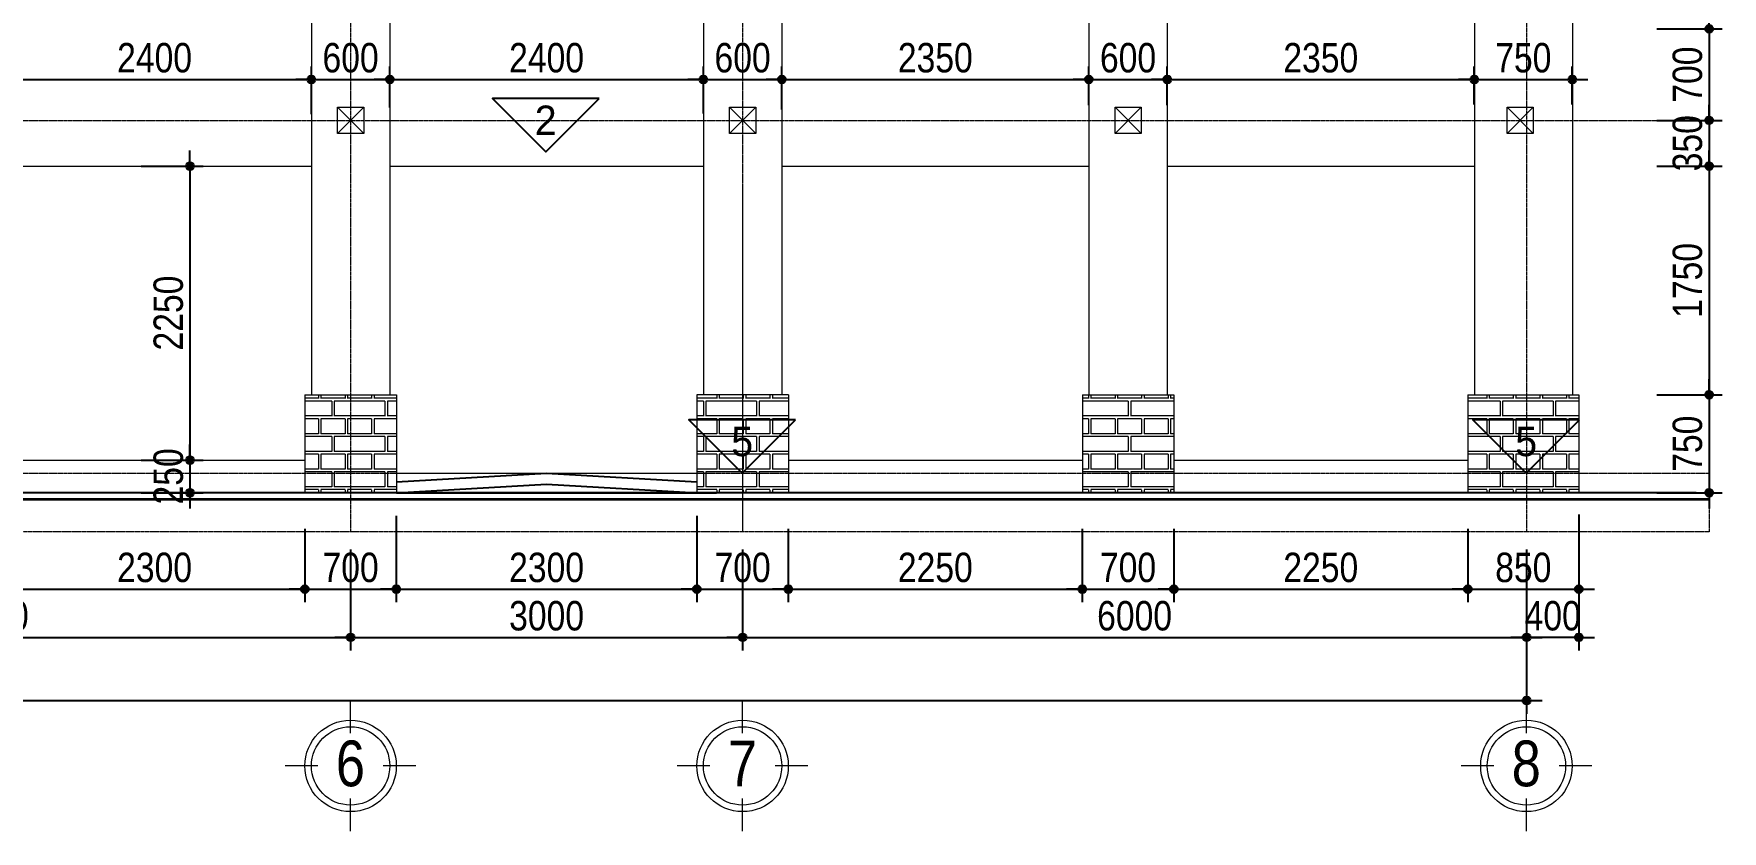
# Model space of a CAD drawing. Extents: x -79995 to 347433, y -157641 to 104789.
# Drawn here: x 8473 to 21395, y -31585 to -25481 of the extents above; entities that cross this region are included whole.
import ezdxf
from ezdxf.enums import TextEntityAlignment as Align

# ---------------------------------------------------------------- set-up
doc = ezdxf.new("R2010")
doc.units = 0
doc.linetypes.add('ACAD_ISO10W100', pattern=[18, 12, -3, 0, -3])
doc.layers.get('DEFPOINTS').update_dxf_attribs({"linetype": 'CONTINUOUS'})
for name, color, linetype in [('DIM', 1, 'CONTINUOUS'), ('HATCH', 8, 'CONTINUOUS'), ('HATCHNGOI', 22, 'CONTINUOUS'), ('TAGS', 60, 'CONTINUOUS'), ('TUONG', 131, 'CONTINUOUS')]:
    doc.layers.add(name, color=color, linetype=linetype)
for name, color, linetype, lineweight in [('HACHT', 8, 'CONTINUOUS', 5), ('NET-THAY', 2, 'CONTINUOUS', 13), ('TEN TRUC', 3, 'CONTINUOUS', 18), ('TRUC', 24, 'CONTINUOUS', 0)]:
    doc.layers.add(name, color=color, linetype=linetype, lineweight=lineweight)
doc.styles.add('AVO', font='')
doc.styles.add('HEL-CONDENSE', font='')
doc.styles.get("Standard").update_dxf_attribs({"font": '', "height": 25})
doc.styles.add('VNI-HELVE-CONDENSEN', font='')
doc.styles.get('AVO').set_extended_font_data('VNI-Avo')
doc.styles.get('HEL-CONDENSE').set_extended_font_data('VNI-Helve-Condense')
doc.styles.get('Standard').set_extended_font_data('VNI-Helve-Condense')
doc.styles.get('VNI-HELVE-CONDENSEN').set_extended_font_data('VNI-Helve-Condense')
doc.dimstyles.new('D100', dxfattribs={"dimtxt": 225, "dimasz": 1.2, "dimexe": 100, "dimexo": 0, "dimgap": 50, "dimtad": 1, "dimdec": 0, "dimzin": 13, "dimdsep": 46, "dimtxsty": 'HEL-CONDENSE', "dimblk": 'D50', "dimcen": 0, "dimclrd": 1, "dimclre": 1, "dimclrt": 7, "dimadec": 0, "dimazin": 0, "dimtfac": 1, "dimtdec": 0, "dimtmove": 0, "dimatfit": 3, "dimldrblk": 'D50', "dimfxl": 1, "dimtolj": 1, "dimtzin": 13, "dimarcsym": 0})
doc.dimstyles.get("Standard").update_dxf_attribs({"dimtxt": 0.18, "dimasz": 0.18, "dimexe": 0.18, "dimexo": 0.0625, "dimgap": 0.09, "dimtad": 0, "dimtih": 1, "dimtoh": 1, "dimdec": 4, "dimzin": 0, "dimdsep": 46, "dimtxsty": 'Standard', "dimcen": 0.09, "dimadec": 0, "dimazin": 0, "dimtfac": 1, "dimtdec": 4, "dimtofl": 0, "dimtmove": 0, "dimatfit": 3, "dimfxl": 1, "dimtolj": 1, "dimtzin": 0, "dimarcsym": 0})
pattern_1 = [(180, (-1312078.22, -317144.45), (-3e-14, -270.968), [387.35, -19.05]), (180, (-1312078.22, -317258.75), (-3e-14, -270.968), [387.35, -19.05]), (180, (-1312179.82, -317279.93), (-3e-14, -270.968), [184.15, -19.05]), (180, (-1312179.82, -317394.23), (-3e-14, -270.968), [184.15, -19.05]), (270, (-1312078.22, -317144.45), (406.4, -7e-14), [114.3, -156.6672]), (270, (-1312059.17, -317144.45), (406.4, -7e-14), [114.3, -156.6672]), (270, (-1312179.82, -317279.93), (203.2, -4e-14), [114.3, -156.6672]), (270, (-1312160.77, -317279.93), (203.2, -4e-14), [114.3, -156.6672])]

# ---------------------------------------------------------------- blocks, each defined once
blk = doc.blocks.new('D50')
at = {"layer": 'DIM'}
blk.add_hatch(color=256, dxfattribs=at).paths.add_polyline_path([(25, 0, 1), (-25, 0, 1)])
blk.add_line((25, 0), (100, 0), dxfattribs=at)
blk.add_circle((0, 0), 25, dxfattribs=at)
blk = doc.blocks.new('*D615')
at = {"layer": 'DEFPOINTS', "color": 0, "transparency": 16777216}
for p in [(5398, -29428), (10898, -29428), (10898, -30101)]:
    blk.add_point(p, dxfattribs=at)
at = {"layer": 'DIM', "color": 1, "lineweight": -2, "transparency": 16777216}
for p, q in [((5398, -29428), (5398, -30201)), ((10898, -29428), (10898, -30201)), ((5400, -30101), (10897, -30101))]:
    blk.add_line(p, q, dxfattribs=at)
at = {"layer": 'DIM', "color": 1, "lineweight": -2, "transparency": 16777216, "xscale": 1.199999999999999, "yscale": 1.199999999999999, "zscale": 1.199999999999999, "rotation": 180}
blk.add_blockref('D50', (5398, -30101), dxfattribs=at)
at = {"layer": 'DIM', "color": 1, "lineweight": -2, "transparency": 16777216, "xscale": 1.199999999999999, "yscale": 1.199999999999999, "zscale": 1.199999999999999}
blk.add_blockref('D50', (10898, -30101), dxfattribs=at)
at = {"layer": 'DIM', "color": 7, "transparency": 16777216, "insert": (8148, -29937), "char_height": 225, "attachment_point": 5, "style": 'HEL-CONDENSE'}
blk.add_mtext('\\A1;5500', dxfattribs=at)
blk = doc.blocks.new('*D616')
at = {"layer": 'DEFPOINTS', "color": 0, "transparency": 16777216}
for p in [(10898, -29428), (13898, -29428), (13898, -30101)]:
    blk.add_point(p, dxfattribs=at)
at = {"layer": 'DIM', "color": 1, "lineweight": -2, "transparency": 16777216}
for p, q in [((10898, -29428), (10898, -30201)), ((13898, -29428), (13898, -30201)), ((10900, -30101), (13897, -30101))]:
    blk.add_line(p, q, dxfattribs=at)
at = {"layer": 'DIM', "color": 1, "lineweight": -2, "transparency": 16777216, "xscale": 1.199999999999999, "yscale": 1.199999999999999, "zscale": 1.199999999999999, "rotation": 180}
blk.add_blockref('D50', (10898, -30101), dxfattribs=at)
at = {"layer": 'DIM', "color": 1, "lineweight": -2, "transparency": 16777216, "xscale": 1.199999999999999, "yscale": 1.199999999999999, "zscale": 1.199999999999999}
blk.add_blockref('D50', (13898, -30101), dxfattribs=at)
at = {"layer": 'DIM', "color": 7, "transparency": 16777216, "insert": (12398, -29937), "char_height": 225, "attachment_point": 5, "style": 'HEL-CONDENSE'}
blk.add_mtext('\\A1;3000', dxfattribs=at)
blk = doc.blocks.new('*D617')
at = {"layer": 'DEFPOINTS', "color": 0, "transparency": 16777216}
for p in [(13898, -29428), (19898, -29428), (19898, -30101)]:
    blk.add_point(p, dxfattribs=at)
at = {"layer": 'DIM', "color": 1, "lineweight": -2, "transparency": 16777216}
for p, q in [((13898, -29428), (13898, -30201)), ((19898, -29428), (19898, -30201)), ((13900, -30101), (19897, -30101))]:
    blk.add_line(p, q, dxfattribs=at)
at = {"layer": 'DIM', "color": 1, "lineweight": -2, "transparency": 16777216, "xscale": 1.199999999999999, "yscale": 1.199999999999999, "zscale": 1.199999999999999, "rotation": 180}
blk.add_blockref('D50', (13898, -30101), dxfattribs=at)
at = {"layer": 'DIM', "color": 1, "lineweight": -2, "transparency": 16777216, "xscale": 1.199999999999999, "yscale": 1.199999999999999, "zscale": 1.199999999999999}
blk.add_blockref('D50', (19898, -30101), dxfattribs=at)
at = {"layer": 'DIM', "color": 7, "transparency": 16777216, "insert": (16898, -29937), "char_height": 225, "attachment_point": 5, "style": 'HEL-CONDENSE'}
blk.add_mtext('\\A1;6000', dxfattribs=at)
blk = doc.blocks.new('*D618')
at = {"layer": 'DEFPOINTS', "color": 0, "transparency": 16777216}
for p in [(-13102, -29428), (19898, -29428), (19898, -30585)]:
    blk.add_point(p, dxfattribs=at)
at = {"layer": 'DIM', "color": 1, "lineweight": -2, "transparency": 16777216}
for p, q in [((-13102, -29428), (-13102, -30685)), ((19898, -29428), (19898, -30685)), ((-13100, -30585), (19897, -30585))]:
    blk.add_line(p, q, dxfattribs=at)
at = {"layer": 'DIM', "color": 1, "lineweight": -2, "transparency": 16777216, "xscale": 1.199999999999999, "yscale": 1.199999999999999, "zscale": 1.199999999999999, "rotation": 180}
blk.add_blockref('D50', (-13102, -30585), dxfattribs=at)
at = {"layer": 'DIM', "color": 1, "lineweight": -2, "transparency": 16777216, "xscale": 1.199999999999999, "yscale": 1.199999999999999, "zscale": 1.199999999999999}
blk.add_blockref('D50', (19898, -30585), dxfattribs=at)
at = {"layer": 'DIM', "color": 7, "transparency": 16777216, "insert": (3398, -30420), "char_height": 225, "attachment_point": 5, "style": 'HEL-CONDENSE'}
blk.add_mtext('\\A1;33000', dxfattribs=at)
blk = doc.blocks.new('A$C206177D3')
at = {"layer": 'TEN TRUC', "ltscale": 1000}
for p, q in [((-37, 240), (-37, 490)), ((-287, -10), (-537, -10)), ((463, -10), (213, -10)), ((-37, -510), (-37, -260))]:
    blk.add_line(p, q, dxfattribs=at)
blk.add_circle((-37, -10), 350, dxfattribs=at)
at = {"layer": 'TEN TRUC', "color": 254, "ltscale": 1000}
blk.add_circle((-37, -10), 300, dxfattribs=at)
blk = doc.blocks.new('*D627')
at = {"layer": 'DEFPOINTS', "color": 0, "transparency": 16777216}
for p in [(19898, -29428), (20298, -29428), (19898, -30101)]:
    blk.add_point(p, dxfattribs=at)
at = {"layer": 'HATCHNGOI', "color": 1, "lineweight": -2, "transparency": 16777216}
for p, q in [((19898, -29428), (19898, -30201)), ((20298, -29428), (20298, -30201)), ((20297, -30101), (19900, -30101))]:
    blk.add_line(p, q, dxfattribs=at)
at = {"layer": 'HATCHNGOI', "color": 1, "lineweight": -2, "transparency": 16777216, "xscale": 1.199999999999999, "yscale": 1.199999999999999, "zscale": 1.199999999999999, "rotation": 180}
blk.add_blockref('D50', (19898, -30101), dxfattribs=at)
at = {"layer": 'HATCHNGOI', "color": 1, "lineweight": -2, "transparency": 16777216, "xscale": 1.199999999999999, "yscale": 1.199999999999999, "zscale": 1.199999999999999}
blk.add_blockref('D50', (20298, -30101), dxfattribs=at)
at = {"layer": 'HATCHNGOI', "color": 7, "transparency": 16777216, "insert": (20098, -29937), "char_height": 225, "attachment_point": 5, "style": 'HEL-CONDENSE'}
blk.add_mtext('\\A1;400', dxfattribs=at)
blk = doc.blocks.new('*D639')
at = {"layer": 'DEFPOINTS', "color": 0, "linetype": 'Continuous', "transparency": 16777216}
for p in [(10598, -25831), (10598, -26097), (8198, -26144)]:
    blk.add_point(p, dxfattribs=at)
at = {"layer": 'DIM', "color": 1, "linetype": 'Continuous', "lineweight": -2, "transparency": 16777216}
for p, q in [((8198, -26144), (8198, -25731)), ((8200, -25831), (10597, -25831)), ((10598, -26097), (10598, -25731))]:
    blk.add_line(p, q, dxfattribs=at)
at = {"layer": 'DIM', "color": 1, "linetype": 'Continuous', "lineweight": -2, "transparency": 16777216, "xscale": 1.199999999999999, "yscale": 1.199999999999999, "zscale": 1.199999999999999, "rotation": 180}
blk.add_blockref('D50', (8198, -25831), dxfattribs=at)
at = {"layer": 'DIM', "color": 1, "linetype": 'Continuous', "lineweight": -2, "transparency": 16777216, "xscale": 1.199999999999999, "yscale": 1.199999999999999, "zscale": 1.199999999999999}
blk.add_blockref('D50', (10598, -25831), dxfattribs=at)
at = {"layer": 'DIM', "color": 7, "linetype": 'Continuous', "transparency": 16777216, "insert": (9398, -25666), "char_height": 225, "attachment_point": 5, "style": 'HEL-CONDENSE'}
blk.add_mtext('\\A1;2400', dxfattribs=at)
blk = doc.blocks.new('*D640')
at = {"layer": 'DEFPOINTS', "color": 0, "linetype": 'Continuous', "transparency": 16777216}
for p in [(11198, -25831), (10598, -26097), (11198, -26045)]:
    blk.add_point(p, dxfattribs=at)
at = {"layer": 'DIM', "color": 1, "linetype": 'Continuous', "lineweight": -2, "transparency": 16777216}
for p, q in [((10598, -26097), (10598, -25731)), ((10600, -25831), (11197, -25831)), ((11198, -26045), (11198, -25731))]:
    blk.add_line(p, q, dxfattribs=at)
at = {"layer": 'DIM', "color": 1, "linetype": 'Continuous', "lineweight": -2, "transparency": 16777216, "xscale": 1.199999999999999, "yscale": 1.199999999999999, "zscale": 1.199999999999999, "rotation": 180}
blk.add_blockref('D50', (10598, -25831), dxfattribs=at)
at = {"layer": 'DIM', "color": 1, "linetype": 'Continuous', "lineweight": -2, "transparency": 16777216, "xscale": 1.199999999999999, "yscale": 1.199999999999999, "zscale": 1.199999999999999}
blk.add_blockref('D50', (11198, -25831), dxfattribs=at)
at = {"layer": 'DIM', "color": 7, "linetype": 'Continuous', "transparency": 16777216, "insert": (10898, -25666), "char_height": 225, "attachment_point": 5, "style": 'HEL-CONDENSE'}
blk.add_mtext('\\A1;600', dxfattribs=at)
blk = doc.blocks.new('*D641')
at = {"layer": 'DEFPOINTS', "color": 0, "linetype": 'Continuous', "transparency": 16777216}
for p in [(13598, -25831), (11198, -26045), (13598, -26092)]:
    blk.add_point(p, dxfattribs=at)
at = {"layer": 'DIM', "color": 1, "linetype": 'Continuous', "lineweight": -2, "transparency": 16777216}
for p, q in [((11198, -26045), (11198, -25731)), ((11200, -25831), (13597, -25831)), ((13598, -26092), (13598, -25731))]:
    blk.add_line(p, q, dxfattribs=at)
at = {"layer": 'DIM', "color": 1, "linetype": 'Continuous', "lineweight": -2, "transparency": 16777216, "xscale": 1.199999999999999, "yscale": 1.199999999999999, "zscale": 1.199999999999999, "rotation": 180}
blk.add_blockref('D50', (11198, -25831), dxfattribs=at)
at = {"layer": 'DIM', "color": 1, "linetype": 'Continuous', "lineweight": -2, "transparency": 16777216, "xscale": 1.199999999999999, "yscale": 1.199999999999999, "zscale": 1.199999999999999}
blk.add_blockref('D50', (13598, -25831), dxfattribs=at)
at = {"layer": 'DIM', "color": 7, "linetype": 'Continuous', "transparency": 16777216, "insert": (12398, -25666), "char_height": 225, "attachment_point": 5, "style": 'HEL-CONDENSE'}
blk.add_mtext('\\A1;2400', dxfattribs=at)
blk = doc.blocks.new('*D642')
at = {"layer": 'DEFPOINTS', "color": 0, "linetype": 'Continuous', "transparency": 16777216}
for p in [(14198, -25831), (13598, -26092), (14198, -26060)]:
    blk.add_point(p, dxfattribs=at)
at = {"layer": 'DIM', "color": 1, "linetype": 'Continuous', "lineweight": -2, "transparency": 16777216}
for p, q in [((13598, -26092), (13598, -25731)), ((13600, -25831), (14197, -25831)), ((14198, -26060), (14198, -25731))]:
    blk.add_line(p, q, dxfattribs=at)
at = {"layer": 'DIM', "color": 1, "linetype": 'Continuous', "lineweight": -2, "transparency": 16777216, "xscale": 1.199999999999999, "yscale": 1.199999999999999, "zscale": 1.199999999999999, "rotation": 180}
blk.add_blockref('D50', (13598, -25831), dxfattribs=at)
at = {"layer": 'DIM', "color": 1, "linetype": 'Continuous', "lineweight": -2, "transparency": 16777216, "xscale": 1.199999999999999, "yscale": 1.199999999999999, "zscale": 1.199999999999999}
blk.add_blockref('D50', (14198, -25831), dxfattribs=at)
at = {"layer": 'DIM', "color": 7, "linetype": 'Continuous', "transparency": 16777216, "insert": (13898, -25666), "char_height": 225, "attachment_point": 5, "style": 'HEL-CONDENSE'}
blk.add_mtext('\\A1;600', dxfattribs=at)
blk = doc.blocks.new('*D643')
at = {"layer": 'DEFPOINTS', "color": 0, "linetype": 'Continuous', "transparency": 16777216}
for p in [(16548, -25831), (14198, -26060), (16548, -26028)]:
    blk.add_point(p, dxfattribs=at)
at = {"layer": 'DIM', "color": 1, "linetype": 'Continuous', "lineweight": -2, "transparency": 16777216}
for p, q in [((14198, -26060), (14198, -25731)), ((14200, -25831), (16547, -25831)), ((16548, -26028), (16548, -25731))]:
    blk.add_line(p, q, dxfattribs=at)
at = {"layer": 'DIM', "color": 1, "linetype": 'Continuous', "lineweight": -2, "transparency": 16777216, "xscale": 1.199999999999999, "yscale": 1.199999999999999, "zscale": 1.199999999999999, "rotation": 180}
blk.add_blockref('D50', (14198, -25831), dxfattribs=at)
at = {"layer": 'DIM', "color": 1, "linetype": 'Continuous', "lineweight": -2, "transparency": 16777216, "xscale": 1.199999999999999, "yscale": 1.199999999999999, "zscale": 1.199999999999999}
blk.add_blockref('D50', (16548, -25831), dxfattribs=at)
at = {"layer": 'DIM', "color": 7, "linetype": 'Continuous', "transparency": 16777216, "insert": (15373, -25666), "char_height": 225, "attachment_point": 5, "style": 'HEL-CONDENSE'}
blk.add_mtext('\\A1;2350', dxfattribs=at)
blk = doc.blocks.new('*D644')
at = {"layer": 'DEFPOINTS', "color": 0, "linetype": 'Continuous', "transparency": 16777216}
for p in [(17148, -25831), (16548, -26028), (17148, -26028)]:
    blk.add_point(p, dxfattribs=at)
at = {"layer": 'DIM', "color": 1, "linetype": 'Continuous', "lineweight": -2, "transparency": 16777216}
for p, q in [((16548, -26028), (16548, -25731)), ((16550, -25831), (17147, -25831)), ((17148, -26028), (17148, -25731))]:
    blk.add_line(p, q, dxfattribs=at)
at = {"layer": 'DIM', "color": 1, "linetype": 'Continuous', "lineweight": -2, "transparency": 16777216, "xscale": 1.199999999999999, "yscale": 1.199999999999999, "zscale": 1.199999999999999, "rotation": 180}
blk.add_blockref('D50', (16548, -25831), dxfattribs=at)
at = {"layer": 'DIM', "color": 1, "linetype": 'Continuous', "lineweight": -2, "transparency": 16777216, "xscale": 1.199999999999999, "yscale": 1.199999999999999, "zscale": 1.199999999999999}
blk.add_blockref('D50', (17148, -25831), dxfattribs=at)
at = {"layer": 'DIM', "color": 7, "linetype": 'Continuous', "transparency": 16777216, "insert": (16848, -25666), "char_height": 225, "attachment_point": 5, "style": 'HEL-CONDENSE'}
blk.add_mtext('\\A1;600', dxfattribs=at)
blk = doc.blocks.new('*D645')
at = {"layer": 'DEFPOINTS', "color": 0, "linetype": 'Continuous', "transparency": 16777216}
for p in [(19498, -25831), (17148, -26028), (19498, -26023)]:
    blk.add_point(p, dxfattribs=at)
at = {"layer": 'DIM', "color": 1, "linetype": 'Continuous', "lineweight": -2, "transparency": 16777216}
for p, q in [((17148, -26028), (17148, -25731)), ((17150, -25831), (19497, -25831)), ((19498, -26023), (19498, -25731))]:
    blk.add_line(p, q, dxfattribs=at)
at = {"layer": 'DIM', "color": 1, "linetype": 'Continuous', "lineweight": -2, "transparency": 16777216, "xscale": 1.199999999999999, "yscale": 1.199999999999999, "zscale": 1.199999999999999, "rotation": 180}
blk.add_blockref('D50', (17148, -25831), dxfattribs=at)
at = {"layer": 'DIM', "color": 1, "linetype": 'Continuous', "lineweight": -2, "transparency": 16777216, "xscale": 1.199999999999999, "yscale": 1.199999999999999, "zscale": 1.199999999999999}
blk.add_blockref('D50', (19498, -25831), dxfattribs=at)
at = {"layer": 'DIM', "color": 7, "linetype": 'Continuous', "transparency": 16777216, "insert": (18323, -25666), "char_height": 225, "attachment_point": 5, "style": 'HEL-CONDENSE'}
blk.add_mtext('\\A1;2350', dxfattribs=at)
blk = doc.blocks.new('*D646')
at = {"layer": 'DEFPOINTS', "color": 0, "linetype": 'Continuous', "transparency": 16777216}
for p in [(20248, -25831), (19498, -26023), (20248, -26023)]:
    blk.add_point(p, dxfattribs=at)
at = {"layer": 'DIM', "color": 1, "linetype": 'Continuous', "lineweight": -2, "transparency": 16777216}
for p, q in [((19498, -26023), (19498, -25731)), ((19500, -25831), (20247, -25831)), ((20248, -26023), (20248, -25731))]:
    blk.add_line(p, q, dxfattribs=at)
at = {"layer": 'DIM', "color": 1, "linetype": 'Continuous', "lineweight": -2, "transparency": 16777216, "xscale": 1.199999999999999, "yscale": 1.199999999999999, "zscale": 1.199999999999999, "rotation": 180}
blk.add_blockref('D50', (19498, -25831), dxfattribs=at)
at = {"layer": 'DIM', "color": 1, "linetype": 'Continuous', "lineweight": -2, "transparency": 16777216, "xscale": 1.199999999999999, "yscale": 1.199999999999999, "zscale": 1.199999999999999}
blk.add_blockref('D50', (20248, -25831), dxfattribs=at)
at = {"layer": 'DIM', "color": 7, "linetype": 'Continuous', "transparency": 16777216, "insert": (19873, -25666), "char_height": 225, "attachment_point": 5, "style": 'HEL-CONDENSE'}
blk.add_mtext('\\A1;750', dxfattribs=at)
blk = doc.blocks.new('*D711')
at = {"layer": 'DEFPOINTS', "color": 0, "linetype": 'Continuous', "transparency": 16777216}
for p in [(8248, -29271), (10548, -29271), (10548, -29732)]:
    blk.add_point(p, dxfattribs=at)
at = {"layer": 'DIM', "color": 1, "linetype": 'Continuous', "lineweight": -2, "transparency": 16777216}
for p, q in [((8248, -29271), (8248, -29832)), ((10548, -29271), (10548, -29832)), ((8250, -29732), (10547, -29732))]:
    blk.add_line(p, q, dxfattribs=at)
at = {"layer": 'DIM', "color": 1, "linetype": 'Continuous', "lineweight": -2, "transparency": 16777216, "xscale": 1.199999999999999, "yscale": 1.199999999999999, "zscale": 1.199999999999999, "rotation": 180}
blk.add_blockref('D50', (8248, -29732), dxfattribs=at)
at = {"layer": 'DIM', "color": 1, "linetype": 'Continuous', "lineweight": -2, "transparency": 16777216, "xscale": 1.199999999999999, "yscale": 1.199999999999999, "zscale": 1.199999999999999}
blk.add_blockref('D50', (10548, -29732), dxfattribs=at)
at = {"layer": 'DIM', "color": 7, "linetype": 'Continuous', "transparency": 16777216, "insert": (9398, -29567), "char_height": 225, "attachment_point": 5, "style": 'HEL-CONDENSE'}
blk.add_mtext('\\A1;2300', dxfattribs=at)
blk = doc.blocks.new('*D712')
at = {"layer": 'DEFPOINTS', "color": 0, "linetype": 'Continuous', "transparency": 16777216}
for p in [(11248, -29171), (10548, -29271), (11248, -29732)]:
    blk.add_point(p, dxfattribs=at)
at = {"layer": 'DIM', "color": 1, "linetype": 'Continuous', "lineweight": -2, "transparency": 16777216}
for p, q in [((11248, -29171), (11248, -29832)), ((10548, -29271), (10548, -29832)), ((10550, -29732), (11247, -29732))]:
    blk.add_line(p, q, dxfattribs=at)
at = {"layer": 'DIM', "color": 1, "linetype": 'Continuous', "lineweight": -2, "transparency": 16777216, "xscale": 1.199999999999999, "yscale": 1.199999999999999, "zscale": 1.199999999999999, "rotation": 180}
blk.add_blockref('D50', (10548, -29732), dxfattribs=at)
at = {"layer": 'DIM', "color": 1, "linetype": 'Continuous', "lineweight": -2, "transparency": 16777216, "xscale": 1.199999999999999, "yscale": 1.199999999999999, "zscale": 1.199999999999999}
blk.add_blockref('D50', (11248, -29732), dxfattribs=at)
at = {"layer": 'DIM', "color": 7, "linetype": 'Continuous', "transparency": 16777216, "insert": (10898, -29567), "char_height": 225, "attachment_point": 5, "style": 'HEL-CONDENSE'}
blk.add_mtext('\\A1;700', dxfattribs=at)
blk = doc.blocks.new('*D713')
at = {"layer": 'DEFPOINTS', "color": 0, "linetype": 'Continuous', "transparency": 16777216}
for p in [(11248, -29171), (13548, -29171), (13548, -29732)]:
    blk.add_point(p, dxfattribs=at)
at = {"layer": 'DIM', "color": 1, "linetype": 'Continuous', "lineweight": -2, "transparency": 16777216}
for p, q in [((11248, -29171), (11248, -29832)), ((13548, -29171), (13548, -29832)), ((11250, -29732), (13547, -29732))]:
    blk.add_line(p, q, dxfattribs=at)
at = {"layer": 'DIM', "color": 1, "linetype": 'Continuous', "lineweight": -2, "transparency": 16777216, "xscale": 1.199999999999999, "yscale": 1.199999999999999, "zscale": 1.199999999999999, "rotation": 180}
blk.add_blockref('D50', (11248, -29732), dxfattribs=at)
at = {"layer": 'DIM', "color": 1, "linetype": 'Continuous', "lineweight": -2, "transparency": 16777216, "xscale": 1.199999999999999, "yscale": 1.199999999999999, "zscale": 1.199999999999999}
blk.add_blockref('D50', (13548, -29732), dxfattribs=at)
at = {"layer": 'DIM', "color": 7, "linetype": 'Continuous', "transparency": 16777216, "insert": (12398, -29567), "char_height": 225, "attachment_point": 5, "style": 'HEL-CONDENSE'}
blk.add_mtext('\\A1;2300', dxfattribs=at)
blk = doc.blocks.new('*D714')
at = {"layer": 'DEFPOINTS', "color": 0, "linetype": 'Continuous', "transparency": 16777216}
for p in [(13548, -29171), (14248, -29271), (14248, -29732)]:
    blk.add_point(p, dxfattribs=at)
at = {"layer": 'DIM', "color": 1, "linetype": 'Continuous', "lineweight": -2, "transparency": 16777216}
for p, q in [((13548, -29171), (13548, -29832)), ((14248, -29271), (14248, -29832)), ((13550, -29732), (14247, -29732))]:
    blk.add_line(p, q, dxfattribs=at)
at = {"layer": 'DIM', "color": 1, "linetype": 'Continuous', "lineweight": -2, "transparency": 16777216, "xscale": 1.199999999999999, "yscale": 1.199999999999999, "zscale": 1.199999999999999, "rotation": 180}
blk.add_blockref('D50', (13548, -29732), dxfattribs=at)
at = {"layer": 'DIM', "color": 1, "linetype": 'Continuous', "lineweight": -2, "transparency": 16777216, "xscale": 1.199999999999999, "yscale": 1.199999999999999, "zscale": 1.199999999999999}
blk.add_blockref('D50', (14248, -29732), dxfattribs=at)
at = {"layer": 'DIM', "color": 7, "linetype": 'Continuous', "transparency": 16777216, "insert": (13898, -29567), "char_height": 225, "attachment_point": 5, "style": 'HEL-CONDENSE'}
blk.add_mtext('\\A1;700', dxfattribs=at)
blk = doc.blocks.new('*D715')
at = {"layer": 'DEFPOINTS', "color": 0, "linetype": 'Continuous', "transparency": 16777216}
for p in [(14248, -29271), (16498, -29271), (16498, -29732)]:
    blk.add_point(p, dxfattribs=at)
at = {"layer": 'DIM', "color": 1, "linetype": 'Continuous', "lineweight": -2, "transparency": 16777216}
for p, q in [((14248, -29271), (14248, -29832)), ((16498, -29271), (16498, -29832)), ((14250, -29732), (16497, -29732))]:
    blk.add_line(p, q, dxfattribs=at)
at = {"layer": 'DIM', "color": 1, "linetype": 'Continuous', "lineweight": -2, "transparency": 16777216, "xscale": 1.199999999999999, "yscale": 1.199999999999999, "zscale": 1.199999999999999, "rotation": 180}
blk.add_blockref('D50', (14248, -29732), dxfattribs=at)
at = {"layer": 'DIM', "color": 1, "linetype": 'Continuous', "lineweight": -2, "transparency": 16777216, "xscale": 1.199999999999999, "yscale": 1.199999999999999, "zscale": 1.199999999999999}
blk.add_blockref('D50', (16498, -29732), dxfattribs=at)
at = {"layer": 'DIM', "color": 7, "linetype": 'Continuous', "transparency": 16777216, "insert": (15373, -29567), "char_height": 225, "attachment_point": 5, "style": 'HEL-CONDENSE'}
blk.add_mtext('\\A1;2250', dxfattribs=at)
blk = doc.blocks.new('*D716')
at = {"layer": 'DEFPOINTS', "color": 0, "linetype": 'Continuous', "transparency": 16777216}
for p in [(16498, -29271), (17198, -29271), (17198, -29732)]:
    blk.add_point(p, dxfattribs=at)
at = {"layer": 'DIM', "color": 1, "linetype": 'Continuous', "lineweight": -2, "transparency": 16777216}
for p, q in [((16498, -29271), (16498, -29832)), ((17198, -29271), (17198, -29832)), ((16500, -29732), (17197, -29732))]:
    blk.add_line(p, q, dxfattribs=at)
at = {"layer": 'DIM', "color": 1, "linetype": 'Continuous', "lineweight": -2, "transparency": 16777216, "xscale": 1.199999999999999, "yscale": 1.199999999999999, "zscale": 1.199999999999999, "rotation": 180}
blk.add_blockref('D50', (16498, -29732), dxfattribs=at)
at = {"layer": 'DIM', "color": 1, "linetype": 'Continuous', "lineweight": -2, "transparency": 16777216, "xscale": 1.199999999999999, "yscale": 1.199999999999999, "zscale": 1.199999999999999}
blk.add_blockref('D50', (17198, -29732), dxfattribs=at)
at = {"layer": 'DIM', "color": 7, "linetype": 'Continuous', "transparency": 16777216, "insert": (16848, -29567), "char_height": 225, "attachment_point": 5, "style": 'HEL-CONDENSE'}
blk.add_mtext('\\A1;700', dxfattribs=at)
blk = doc.blocks.new('*D717')
at = {"layer": 'DEFPOINTS', "color": 0, "linetype": 'Continuous', "transparency": 16777216}
for p in [(17198, -29271), (19448, -29271), (19448, -29732)]:
    blk.add_point(p, dxfattribs=at)
at = {"layer": 'DIM', "color": 1, "linetype": 'Continuous', "lineweight": -2, "transparency": 16777216}
for p, q in [((17198, -29271), (17198, -29832)), ((19448, -29271), (19448, -29832)), ((17200, -29732), (19447, -29732))]:
    blk.add_line(p, q, dxfattribs=at)
at = {"layer": 'DIM', "color": 1, "linetype": 'Continuous', "lineweight": -2, "transparency": 16777216, "xscale": 1.199999999999999, "yscale": 1.199999999999999, "zscale": 1.199999999999999, "rotation": 180}
blk.add_blockref('D50', (17198, -29732), dxfattribs=at)
at = {"layer": 'DIM', "color": 1, "linetype": 'Continuous', "lineweight": -2, "transparency": 16777216, "xscale": 1.199999999999999, "yscale": 1.199999999999999, "zscale": 1.199999999999999}
blk.add_blockref('D50', (19448, -29732), dxfattribs=at)
at = {"layer": 'DIM', "color": 7, "linetype": 'Continuous', "transparency": 16777216, "insert": (18323, -29567), "char_height": 225, "attachment_point": 5, "style": 'HEL-CONDENSE'}
blk.add_mtext('\\A1;2250', dxfattribs=at)
blk = doc.blocks.new('*D718')
at = {"layer": 'DEFPOINTS', "color": 0, "linetype": 'Continuous', "transparency": 16777216}
for p in [(20298, -29161), (19448, -29271), (20298, -29732)]:
    blk.add_point(p, dxfattribs=at)
at = {"layer": 'DIM', "color": 1, "linetype": 'Continuous', "lineweight": -2, "transparency": 16777216}
for p, q in [((20298, -29161), (20298, -29832)), ((19448, -29271), (19448, -29832)), ((19450, -29732), (20297, -29732))]:
    blk.add_line(p, q, dxfattribs=at)
at = {"layer": 'DIM', "color": 1, "linetype": 'Continuous', "lineweight": -2, "transparency": 16777216, "xscale": 1.199999999999999, "yscale": 1.199999999999999, "zscale": 1.199999999999999, "rotation": 180}
blk.add_blockref('D50', (19448, -29732), dxfattribs=at)
at = {"layer": 'DIM', "color": 1, "linetype": 'Continuous', "lineweight": -2, "transparency": 16777216, "xscale": 1.199999999999999, "yscale": 1.199999999999999, "zscale": 1.199999999999999}
blk.add_blockref('D50', (20298, -29732), dxfattribs=at)
at = {"layer": 'DIM', "color": 7, "linetype": 'Continuous', "transparency": 16777216, "insert": (19873, -29567), "char_height": 225, "attachment_point": 5, "style": 'HEL-CONDENSE'}
blk.add_mtext('\\A1;850', dxfattribs=at)
blk = doc.blocks.new('*D733')
at = {"layer": 'DEFPOINTS', "color": 0, "linetype": 'Continuous', "transparency": 16777216}
for p in [(9295, -26494), (9295, -28744), (9669, -28744)]:
    blk.add_point(p, dxfattribs=at)
at = {"layer": 'DIM', "color": 1, "linetype": 'Continuous', "lineweight": -2, "transparency": 16777216}
for p, q in [((9295, -26494), (9769, -26494)), ((9669, -26495), (9669, -28743)), ((9295, -28744), (9769, -28744))]:
    blk.add_line(p, q, dxfattribs=at)
at = {"layer": 'DIM', "color": 1, "linetype": 'Continuous', "lineweight": -2, "transparency": 16777216, "xscale": 1.199999999999999, "yscale": 1.199999999999999, "zscale": 1.199999999999999}
for p, rotation in [((9669, -26494), 90), ((9669, -28744), 270)]:
    blk.add_blockref('D50', p, dxfattribs=dict(at, rotation=rotation))
at = {"layer": 'DIM', "color": 7, "linetype": 'Continuous', "transparency": 16777216, "insert": (9504, -27619), "char_height": 225, "attachment_point": 5, "rotation": 90, "style": 'HEL-CONDENSE'}
blk.add_mtext('\\A1;2250', dxfattribs=at)
blk = doc.blocks.new('*D734')
at = {"layer": 'DEFPOINTS', "color": 0, "linetype": 'Continuous', "transparency": 16777216}
for p in [(9295, -28744), (9295, -28994), (9669, -28994)]:
    blk.add_point(p, dxfattribs=at)
at = {"layer": 'DIM', "color": 1, "linetype": 'Continuous', "lineweight": -2, "transparency": 16777216}
for p, q in [((9295, -28744), (9769, -28744)), ((9669, -28745), (9669, -28993)), ((9295, -28994), (9769, -28994))]:
    blk.add_line(p, q, dxfattribs=at)
at = {"layer": 'DIM', "color": 1, "linetype": 'Continuous', "lineweight": -2, "transparency": 16777216, "xscale": 1.199999999999999, "yscale": 1.199999999999999, "zscale": 1.199999999999999}
for p, rotation in [((9669, -28744), 90), ((9669, -28994), 270)]:
    blk.add_blockref('D50', p, dxfattribs=dict(at, rotation=rotation))
at = {"layer": 'DIM', "color": 7, "linetype": 'Continuous', "transparency": 16777216, "insert": (9504, -28869), "char_height": 225, "attachment_point": 5, "rotation": 90, "style": 'HEL-CONDENSE'}
blk.add_mtext('\\A1;250', dxfattribs=at)
blk = doc.blocks.new('*D737')
at = {"layer": 'DEFPOINTS', "color": 0, "linetype": 'Continuous', "transparency": 16777216}
for p in [(20895, -25444), (20895, -26144), (21295, -26144)]:
    blk.add_point(p, dxfattribs=at)
at = {"layer": 'DIM', "color": 1, "linetype": 'Continuous', "lineweight": -2, "transparency": 16777216}
for p, q in [((20895, -25444), (21395, -25444)), ((21295, -25445), (21295, -26143)), ((20895, -26144), (21395, -26144))]:
    blk.add_line(p, q, dxfattribs=at)
at = {"layer": 'DIM', "color": 1, "linetype": 'Continuous', "lineweight": -2, "transparency": 16777216, "xscale": 1.199999999999999, "yscale": 1.199999999999999, "zscale": 1.199999999999999}
for p, rotation in [((21295, -25444), 90), ((21295, -26144), 270)]:
    blk.add_blockref('D50', p, dxfattribs=dict(at, rotation=rotation))
at = {"layer": 'DIM', "color": 7, "linetype": 'Continuous', "transparency": 16777216, "insert": (21130, -25794), "char_height": 225, "attachment_point": 5, "rotation": 90, "style": 'HEL-CONDENSE'}
blk.add_mtext('\\A1;700', dxfattribs=at)
blk = doc.blocks.new('*D738')
at = {"layer": 'DEFPOINTS', "color": 0, "linetype": 'Continuous', "transparency": 16777216}
for p in [(20895, -23444), (21295, -23444), (20895, -25444)]:
    blk.add_point(p, dxfattribs=at)
at = {"layer": 'DIM', "color": 1, "linetype": 'Continuous', "lineweight": -2, "transparency": 16777216}
for p, q in [((20895, -23444), (21395, -23444)), ((21295, -25443), (21295, -23445)), ((20895, -25444), (21395, -25444))]:
    blk.add_line(p, q, dxfattribs=at)
at = {"layer": 'DIM', "color": 1, "linetype": 'Continuous', "lineweight": -2, "transparency": 16777216, "xscale": 1.199999999999999, "yscale": 1.199999999999999, "zscale": 1.199999999999999}
for p, rotation in [((21295, -23444), 90), ((21295, -25444), 270)]:
    blk.add_blockref('D50', p, dxfattribs=dict(at, rotation=rotation))
at = {"layer": 'DIM', "color": 7, "linetype": 'Continuous', "transparency": 16777216, "insert": (21130, -24444), "char_height": 225, "attachment_point": 5, "rotation": 90, "style": 'HEL-CONDENSE'}
blk.add_mtext('\\A1;2000', dxfattribs=at)
blk = doc.blocks.new('*D742')
at = {"layer": 'DEFPOINTS', "color": 0, "linetype": 'Continuous', "transparency": 16777216}
for p in [(20895, -26494), (20895, -28244), (21295, -28244)]:
    blk.add_point(p, dxfattribs=at)
at = {"layer": 'DIM', "color": 1, "linetype": 'Continuous', "lineweight": -2, "transparency": 16777216}
for p, q in [((20895, -26494), (21395, -26494)), ((21295, -26495), (21295, -28243)), ((20895, -28244), (21395, -28244))]:
    blk.add_line(p, q, dxfattribs=at)
at = {"layer": 'DIM', "color": 1, "linetype": 'Continuous', "lineweight": -2, "transparency": 16777216, "xscale": 1.199999999999999, "yscale": 1.199999999999999, "zscale": 1.199999999999999}
for p, rotation in [((21295, -26494), 90), ((21295, -28244), 270)]:
    blk.add_blockref('D50', p, dxfattribs=dict(at, rotation=rotation))
at = {"layer": 'DIM', "color": 7, "linetype": 'Continuous', "transparency": 16777216, "insert": (21130, -27369), "char_height": 225, "attachment_point": 5, "rotation": 90, "style": 'HEL-CONDENSE'}
blk.add_mtext('\\A1;1750', dxfattribs=at)
blk = doc.blocks.new('*D743')
at = {"layer": 'DEFPOINTS', "color": 0, "linetype": 'Continuous', "transparency": 16777216}
for p in [(20895, -28244), (20895, -28994), (21295, -28994)]:
    blk.add_point(p, dxfattribs=at)
at = {"layer": 'DIM', "color": 1, "linetype": 'Continuous', "lineweight": -2, "transparency": 16777216}
for p, q in [((20895, -28244), (21395, -28244)), ((21295, -28245), (21295, -28993)), ((20895, -28994), (21395, -28994))]:
    blk.add_line(p, q, dxfattribs=at)
at = {"layer": 'DIM', "color": 1, "linetype": 'Continuous', "lineweight": -2, "transparency": 16777216, "xscale": 1.199999999999999, "yscale": 1.199999999999999, "zscale": 1.199999999999999}
for p, rotation in [((21295, -28244), 90), ((21295, -28994), 270)]:
    blk.add_blockref('D50', p, dxfattribs=dict(at, rotation=rotation))
at = {"layer": 'DIM', "color": 7, "linetype": 'Continuous', "transparency": 16777216, "insert": (21130, -28619), "char_height": 225, "attachment_point": 5, "rotation": 90, "style": 'HEL-CONDENSE'}
blk.add_mtext('\\A1;750', dxfattribs=at)
blk = doc.blocks.new('*D747')
at = {"layer": 'DEFPOINTS', "color": 0, "linetype": 'Continuous', "transparency": 16777216}
for p in [(20895, -26144), (20895, -26494), (21295, -26494)]:
    blk.add_point(p, dxfattribs=at)
at = {"layer": 'DIM', "color": 1, "linetype": 'Continuous', "lineweight": -2, "transparency": 16777216}
for p, q in [((20895, -26144), (21395, -26144)), ((21295, -26145), (21295, -26493)), ((20895, -26494), (21395, -26494))]:
    blk.add_line(p, q, dxfattribs=at)
at = {"layer": 'DIM', "color": 1, "linetype": 'Continuous', "lineweight": -2, "transparency": 16777216, "xscale": 1.199999999999999, "yscale": 1.199999999999999, "zscale": 1.199999999999999}
for p, rotation in [((21295, -26144), 90), ((21295, -26494), 270)]:
    blk.add_blockref('D50', p, dxfattribs=dict(at, rotation=rotation))
at = {"layer": 'DIM', "color": 7, "linetype": 'Continuous', "transparency": 16777216, "insert": (21130, -26319), "char_height": 225, "attachment_point": 5, "rotation": 90, "style": 'HEL-CONDENSE'}
blk.add_mtext('\\A1;350', dxfattribs=at)
blk = doc.blocks.new('TUONG-NAM')
at = {"layer": 'TAGS'}
blk.add_lwpolyline([(-453, -453), (453, -453), (0, 0)], close=True, dxfattribs=at)
at = {"layer": 'TAGS', "linetype": 'Continuous', "style": 'AVO'}
blk.add_attdef('KH-TUONG', text='', height=250, dxfattribs=at).set_placement((0, -269), align=Align.MIDDLE_CENTER)

msp = doc.modelspace()

# ---------------------------------------------------------------- hatches: boundary and pattern name
at = {"layer": 'HACHT'}
h = msp.add_hatch(dxfattribs=at)
h.set_pattern_fill('AR-BRELM', color=256, scale=2, angle=180, style=0)
h.set_pattern_definition(pattern_1)
h.paths.add_polyline_path([(11248.452, -28994.245), (11248.452, -28244.245), (10548.452, -28244.245), (10548.452, -28994.245)])
h = msp.add_hatch(dxfattribs=at)
h.set_pattern_fill('AR-BRELM', color=256, scale=2, angle=180, style=0)
h.set_pattern_definition(pattern_1)
h.paths.add_polyline_path([(13548.452, -28244.245), (13548.452, -28994.245), (14248.452, -28994.245), (14248.452, -28244.245)])
h = msp.add_hatch(dxfattribs=at)
h.set_pattern_fill('AR-BRELM', color=256, scale=2, angle=180, style=0)
h.set_pattern_definition(pattern_1)
h.paths.add_polyline_path([(17198.452, -28994.245), (17198.452, -28244.245), (16498.452, -28244.245), (16498.452, -28994.245)])
h = msp.add_hatch(dxfattribs=at)
h.set_pattern_fill('AR-BRELM', color=256, scale=2, angle=180, style=0)
h.set_pattern_definition(pattern_1)
h.paths.add_polyline_path([(20298.452, -28994.245), (20298.452, -28244.245), (19448.452, -28244.245), (19448.452, -28994.245)])

# ---------------------------------------------------------------- linework, layer by layer
at = {"layer": 'HATCH'}
for points in [[(11248.452, -28909.725), (12398.452, -28844.245), (13548.452, -28909.725)], [(11248.452, -28994.245), (12398.452, -28928.765), (13548.452, -28994.245)], [(11248.452, -28994.245), (13698.452, -28994.245)]]:
    msp.add_lwpolyline(points, dxfattribs=at)
at = {"layer": 'NET-THAY'}
for p, q in [((8248.452, -28744.245), (10548.452, -28744.245)), ((14248.452, -28744.245), (16498.452, -28744.245)), ((17198.452, -28744.245), (19448.452, -28744.245)), ((11248.452, -28844.245), (13548.452, -28844.245))]:
    msp.add_line(p, q, dxfattribs=at)
for points in [[(10598.452, -18944.245), (10598.452, -28244.245)], [(11198.452, -18944.245), (11198.452, -28244.245)], [(13598.452, -18944.245), (13598.452, -28244.245)], [(14198.452, -18944.245), (14198.452, -28244.245)], [(16548.452, -18944.245), (16548.452, -28244.245)], [(17148.452, -18944.245), (17148.452, -28244.245)], [(19498.452, -18944.245), (19498.452, -28244.245)], [(20248.452, -18944.245), (20248.452, -28244.245)], [(10798.452, -26044.245), (10998.452, -26044.245), (10998.452, -26244.245), (10798.452, -26244.245), (10798.452, -26044.245)], [(10998.452, -26044.245), (10798.452, -26244.245)], [(10798.452, -26044.245), (10998.452, -26244.245)], [(13798.452, -26044.245), (13998.452, -26044.245), (13998.452, -26244.245), (13798.452, -26244.245), (13798.452, -26044.245)], [(13998.452, -26044.245), (13798.452, -26244.245)], [(13798.452, -26044.245), (13998.452, -26244.245)], [(16748.452, -26044.245), (16948.452, -26044.245), (16948.452, -26244.245), (16748.452, -26244.245), (16748.452, -26044.245)], [(16948.452, -26044.245), (16748.452, -26244.245)], [(16748.452, -26044.245), (16948.452, -26244.245)], [(19748.452, -26044.245), (19948.452, -26044.245), (19948.452, -26244.245), (19748.452, -26244.245), (19748.452, -26044.245)], [(19948.452, -26044.245), (19748.452, -26244.245)], [(19748.452, -26044.245), (19948.452, -26244.245)], [(8198.452, -26494.245), (10598.452, -26494.245)], [(11198.452, -26494.245), (13598.452, -26494.245)], [(14198.452, -26494.245), (16548.452, -26494.245)], [(17148.452, -26494.245), (19498.452, -26494.245)], [(10548.452, -28244.245), (10548.452, -28994.245)], [(10548.452, -28244.245), (11248.452, -28244.245)], [(11248.452, -28244.245), (11248.452, -28844.245)], [(13548.452, -28244.245), (13548.452, -28994.245)], [(14248.452, -28244.245), (13548.452, -28244.245)], [(14248.452, -28244.245), (14248.452, -28994.245)], [(16498.452, -28244.245), (16498.452, -28994.245)], [(16498.452, -28244.245), (17198.452, -28244.245)], [(17198.452, -28244.245), (17198.452, -28994.245)], [(19448.452, -28244.245), (19448.452, -28994.245)], [(19448.452, -28244.245), (20298.452, -28244.245)], [(20298.452, -28244.245), (20298.452, -28994.245)], [(11248.452, -28844.245), (11248.452, -28994.245)], [(21295.344, -28994.245), (5298.452, -28994.245)]]:
    msp.add_lwpolyline(points, dxfattribs=at)
at = {"layer": 'TRUC', "linetype": 'ACAD_ISO10W100', "ltscale": 0.2}
msp.add_lwpolyline([(-14631.329, -14931.59), (21295.344, -14931.59), (21295.344, -29294.245), (-14631.329, -29294.245)], close=True, dxfattribs=at)
for points in [[(10898.452, -14931.59), (10898.452, -29294.245)], [(13898.452, -14931.59), (13898.452, -29294.245)], [(13898.452, -14931.59), (13898.452, -29294.245)], [(19898.452, -14931.59), (19898.452, -29294.245)], [(-14631.329, -26144.245), (19998.452, -26144.245)], [(-14631.329, -26144.245), (21295.344, -26144.245)], [(13898.452, -26644.245), (13898.452, -29294.245)], [(-14631.329, -28844.245), (21295.344, -28844.245)]]:
    msp.add_lwpolyline(points, dxfattribs=at)
at = {"layer": 'TUONG', "const_width": 20}
msp.add_lwpolyline([(21295.344, -29044.245), (-14631.329, -29044.245)], dxfattribs=at)
at = {"layer": 'TUONG'}
msp.add_lwpolyline([(21195.344, -28994.245), (-14631.329, -28994.245)], dxfattribs=at)

# ---------------------------------------------------------------- block references
at = {"layer": 'TAGS', "linetype": 'Continuous'}
ref = msp.add_blockref('TUONG-NAM', (12391.686, -26385.706), dxfattribs=dict(at, xscale=0.8999999999068677, yscale=0.9000000000232831, zscale=0.9, rotation=180))
ref.add_attrib('KH-TUONG', '2', dxfattribs={"color": 7, "linetype": 'Continuous', "height": 225, "style": 'AVO'}).set_placement((12391.241, -26143.352), align=Align.MIDDLE_CENTER)
ref = msp.add_blockref('TUONG-NAM', (13895.341, -28843.997), dxfattribs=dict(at, xscale=0.8999999999068677, yscale=0.9000000000232831, zscale=0.9, rotation=180))
ref.add_attrib('KH-TUONG', '5', dxfattribs={"color": 7, "linetype": 'Continuous', "height": 225, "style": 'AVO'}).set_placement((13894.896, -28601.643), align=Align.MIDDLE_CENTER)
ref = msp.add_blockref('TUONG-NAM', (19895.341, -28843.997), dxfattribs=dict(at, xscale=0.8999999999068677, yscale=0.9000000000232831, zscale=0.9, rotation=180))
ref.add_attrib('KH-TUONG', '5', dxfattribs={"color": 7, "linetype": 'Continuous', "height": 225, "style": 'AVO'}).set_placement((19894.896, -28601.643), align=Align.MIDDLE_CENTER)
at = {"layer": 'TAGS', "ltscale": 1000}
ref = msp.add_blockref('A$C206177D3', (10935.074, -31074.92), dxfattribs=at)
ref.add_attrib('A', '6', dxfattribs={"color": 7, "ltscale": 1000, "height": 350, "style": 'VNI-HELVE-CONDENSEN'}).set_placement((10896.77, -31240.558), align=Align.CENTER)
ref = msp.add_blockref('A$C206177D3', (13935.074, -31074.92), dxfattribs=at)
ref.add_attrib('A', '7', dxfattribs={"color": 7, "ltscale": 1000, "height": 350, "style": 'VNI-HELVE-CONDENSEN'}).set_placement((13896.77, -31240.558), align=Align.CENTER)
ref = msp.add_blockref('A$C206177D3', (19933.874, -31074.92), dxfattribs=at)
ref.add_attrib('A', '8', dxfattribs={"color": 7, "ltscale": 1000, "height": 350, "style": 'VNI-HELVE-CONDENSEN'}).set_placement((19895.57, -31240.558), align=Align.CENTER)

# ---------------------------------------------------------------- dimensions: what is measured, and where the dimension line sits
at = {"layer": 'DIM', "linetype": 'Continuous'}
for base, p1, p2, picture, middle in [((21295.344, -23444.245), (20895.344, -25444.245), (20895.344, -23444.245), '*D738', (21130.444, -24444.245)), ((21295.344, -26144.245), (20895.344, -25444.245), (20895.344, -26144.245), '*D737', (21130.444, -25794.245)), ((9668.57, -28744.245), (9295.462, -26494.245), (9295.462, -28744.245), '*D733', (9503.67, -27619.245)), ((21295.344, -28244.245), (20895.344, -26494.245), (20895.344, -28244.245), '*D742', (21130.444, -27369.245)), ((21295.344, -28994.245), (20895.344, -28244.245), (20895.344, -28994.245), '*D743', (21130.444, -28619.245))]:
    dim = msp.add_linear_dim(base=base, p1=p1, p2=p2, angle=90, dimstyle='D100', dxfattribs=at)
    dim.commit()
    dim.dimension.update_dxf_attribs({"geometry": picture, "text_midpoint": middle})
for base, p1, p2, picture, middle in [((10598.452, -25830.909), (8198.452, -26144.245), (10598.452, -26097.145), '*D639', (9398.452, -25666.009)), ((11198.452, -25830.909), (10598.452, -26097.145), (11198.452, -26044.638), '*D640', (10898.452, -25666.009)), ((13598.452, -25830.909), (11198.452, -26044.638), (13598.452, -26091.586), '*D641', (12398.452, -25666.009)), ((14198.452, -25830.909), (13598.452, -26091.586), (14198.452, -26060.084), '*D642', (13898.452, -25666.009)), ((16548.452, -25830.909), (14198.452, -26060.084), (16548.452, -26028.272), '*D643', (15373.452, -25666.009)), ((17148.452, -25830.909), (16548.452, -26028.272), (17148.452, -26028.272), '*D644', (16848.452, -25666.009)), ((19498.452, -25830.909), (17148.452, -26028.272), (19498.452, -26023.101), '*D645', (18323.452, -25666.009)), ((20248.452, -25830.909), (19498.452, -26023.101), (20248.452, -26023.101), '*D646', (19873.452, -25666.009)), ((11248.452, -29732.233), (10548.452, -29270.907), (11248.452, -29170.907), '*D712', (10898.452, -29567.333)), ((13548.452, -29732.233), (11248.452, -29170.907), (13548.452, -29170.907), '*D713', (12398.452, -29567.333)), ((14248.452, -29732.233), (13548.452, -29170.907), (14248.452, -29270.907), '*D714', (13898.452, -29567.333)), ((20298.452, -29732.233), (19448.452, -29270.907), (20298.452, -29161.018), '*D718', (19873.452, -29567.333)), ((10548.452, -29732.233), (8248.452, -29270.907), (10548.452, -29270.907), '*D711', (9398.452, -29567.333)), ((16498.452, -29732.233), (14248.452, -29270.907), (16498.452, -29270.907), '*D715', (15373.452, -29567.333)), ((17198.452, -29732.233), (16498.452, -29270.907), (17198.452, -29270.907), '*D716', (16848.452, -29567.333)), ((19448.452, -29732.233), (17198.452, -29270.907), (19448.452, -29270.907), '*D717', (18323.452, -29567.333))]:
    dim = msp.add_linear_dim(base=base, p1=p1, p2=p2, dimstyle='D100', override={"dimtmove": 1}, dxfattribs=at)
    dim.commit()
    dim.dimension.update_dxf_attribs({"geometry": picture, "text_midpoint": middle})
for base, p1, p2, picture, middle in [((21295.344, -26494.245), (20895.344, -26144.245), (20895.344, -26494.245), '*D747', (21295.344, -26319.245)), ((9668.57, -28994.245), (9295.462, -28744.245), (9295.462, -28994.245), '*D734', (9668.57, -28869.245))]:
    dim = msp.add_linear_dim(base=base, p1=p1, p2=p2, angle=90, dimstyle='D100', dxfattribs=at)
    dim.commit()
    dim.dimension.update_dxf_attribs({"geometry": picture, "text_midpoint": middle, "dimtype": 160})
at = {"layer": 'DIM'}
dim = msp.add_aligned_dim(p1=(-13101.548, -29427.965), p2=(19898.452, -29427.965), distance=-1156.809, dimstyle='D100', dxfattribs=at)
dim.commit()
dim.dimension.update_dxf_attribs({"geometry": '*D618', "text_midpoint": (3398.452, -30419.873)})
for base, p1, p2, picture, middle in [((10898.452, -30101.415), (5398.452, -29427.965), (10898.452, -29427.965), '*D615', (8148.452, -29936.515)), ((13898.452, -30101.415), (10898.452, -29427.965), (13898.452, -29427.965), '*D616', (12398.452, -29936.515)), ((19898.452, -30101.415), (13898.452, -29427.965), (19898.452, -29427.965), '*D617', (16898.452, -29936.515))]:
    dim = msp.add_linear_dim(base=base, p1=p1, p2=p2, angle=180, dimstyle='D100', override={"dimtmove": 1}, dxfattribs=at)
    dim.commit()
    dim.dimension.update_dxf_attribs({"geometry": picture, "text_midpoint": middle})
at = {"layer": 'HATCHNGOI', "color": 14}
dim = msp.add_linear_dim(base=(19898.452, -30101.415), p1=(20298.452, -29427.965), p2=(19898.452, -29427.965), dimstyle='Standard', override={"dimtxt": 225, "dimasz": 1.2, "dimexe": 100, "dimexo": 0, "dimgap": 50, "dimtad": 1, "dimtih": 0, "dimtoh": 0, "dimdec": 2, "dimzin": 13, "dimtxsty": 'HEL-CONDENSE', "dimblk": 'D50', "dimcen": 0, "dimclrd": 1, "dimclre": 1, "dimclrt": 7, "dimtdec": 2, "dimtofl": 1, "dimldrblk": 'D50', "dimtzin": 13}, dxfattribs=at)
dim.commit()
dim.dimension.update_dxf_attribs({"geometry": '*D627', "text_midpoint": (20098.452, -30101.415), "dimtype": 160})

doc.saveas('drawing.dxf')
